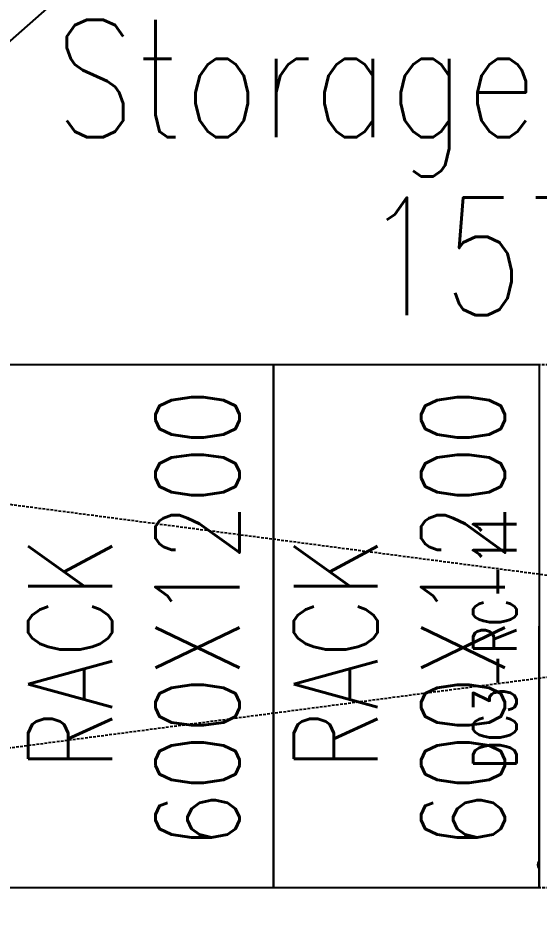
# Model space of a CAD drawing. Extents: x 225000 to 2157367, y 208400 to 840900.
# Drawn here: x 503179 to 504376, y 412935 to 414998 of the extents above; entities that cross this region are included whole.
import ezdxf
from ezdxf.enums import TextEntityAlignment as Align

# ---------------------------------------------------------------- set-up
doc = ezdxf.new("R2010")
doc.units = 0
doc.header["$LTSCALE"] = 10
doc.linetypes.add('XFDP20-DC-PH1$0$HIDDEN2', pattern=[0.1875, 0.125, -0.0625])
for name, color, linetype in [('XFDP20-DC-PH1$0$A-EQ (PH2)', 15, 'XFDP20-DC-PH1$0$HIDDEN2'), ('XFM2Q20-DC$0$EQUIP-01', 3, 'Continuous'), ('XFM2Q20-DC$0$M-EQ-TEXT', 3, 'Continuous'), ('XFM2Q20-DC$0$RACK-DC1-600X1200', 6, 'Continuous'), ('XFM2Q20-DC$0$RACK-DC1-洋基', 9, 'Continuous')]:
    doc.layers.add(name, color=color, linetype=linetype)
doc.styles.add('XFM2Q20-DC$0$XFL10-HVAC-EQ-L194205$0$M-TXT', font='simplex.shx', dxfattribs={"width": 0.8, "bigfont": 'chineset.shx'})
doc.styles.add('XFM2Q20-DC$0$XOL30-HVAC-EQ-L194205$0$Standard', font='txt.shx', dxfattribs={"width": 0.8, "bigfont": 'chineset.shx'})

# ---------------------------------------------------------------- blocks, each defined once
blk = doc.blocks.new('Data Center Layout_L20')
blk.add_line((511825.59, 222602.31), (498925.59, 211202.31))
blk = doc.blocks.new('XFDP20-DC-PH1')
at = {"layer": 'XFDP20-DC-PH1$0$A-EQ (PH2)', "ltscale": 5}
for p, q in [((509845.6, 214202.3), (500725.6, 213002.3)), ((500725.6, 214202.3), (509845.6, 213002.3))]:
    blk.add_line(p, q, dxfattribs=at)
blk.add_lwpolyline([(509845.6, 213002.3), (500725.6, 213002.3), (500725.6, 214202.3), (509845.6, 214202.3)], close=True, dxfattribs=at)
blk = doc.blocks.new('XFM2Q20-DC$0$RACK-70W-加濕型')
at = {"layer": 'XFM2Q20-DC$0$EQUIP-01'}
blk.add_arc((287.5, 52.5), 15, 326.4427, 33.5573, dxfattribs=at)
blk = doc.blocks.new('XFM2Q20-DC')
at = {"layer": 'XFM2Q20-DC$0$RACK-DC1-600X1200'}
for p, q in [((503155.6, 214202.3), (503765.6, 214202.3)), ((503765.6, 214202.3), (503765.6, 213002.3)), ((503765.6, 214202.3), (504375.6, 214202.3)), ((504375.6, 214202.3), (504375.6, 213002.3)), ((503765.6, 213002.3), (503765.6, 213602.3)), ((504375.6, 213002.3), (504375.6, 213602.3)), ((504375.6, 213002.3), (504375.6, 213602.3))]:
    blk.add_line(p, q, dxfattribs=at)
for points in [[(503765.6, 213002.3), (503155.6, 213002.3), (503155.6, 214202.3), (503765.6, 214202.3)], [(504375.6, 213002.3), (503765.6, 213002.3), (503765.6, 214202.3), (504375.6, 214202.3)]]:
    blk.add_lwpolyline(points, close=True, dxfattribs=at)
at = {"layer": 'XFM2Q20-DC$0$RACK-DC1-洋基', "xscale": -1}
blk.add_blockref('XFM2Q20-DC$0$RACK-70W-加濕型', (504675.6, 213002.3), dxfattribs=at)
at = {"color": 53, "style": 'XFM2Q20-DC$0$XOL30-HVAC-EQ-L194205$0$Standard', "width": 0.8}
for s, height, p in [('Storage Island', 269.575, (503263.6, 214724, 0)), ('157 Kw', 269.57, (503970.6, 214315.9, 0))]:
    blk.add_text(s, height=height, dxfattribs=at).set_placement(p)
for s, p in [('600X1200', (503687.4, 213091.2, 0)), ('600X1200', (504297.4, 213091.2, 0)), ('RACK', (503395, 213271.2, 0)), ('RACK', (504005, 213271.2, 0))]:
    blk.add_text(s, height=192.55, rotation=90, dxfattribs=at).set_placement(p)
at = {"layer": 'XFM2Q20-DC$0$M-EQ-TEXT', "style": 'XFM2Q20-DC$0$XFL10-HVAC-EQ-L194205$0$M-TXT', "width": 0.7}
blk.add_text('DC3-RC-11', height=100, rotation=90, dxfattribs=at).set_placement((504274.1, 213569.3, 0), align=Align.MIDDLE_CENTER)

msp = doc.modelspace()

# ---------------------------------------------------------------- block references
for name in ['Data Center Layout_L20', 'XFDP20-DC-PH1', 'XFM2Q20-DC']:
    msp.add_blockref(name, (0, 200000))

doc.saveas('drawing.dxf')
